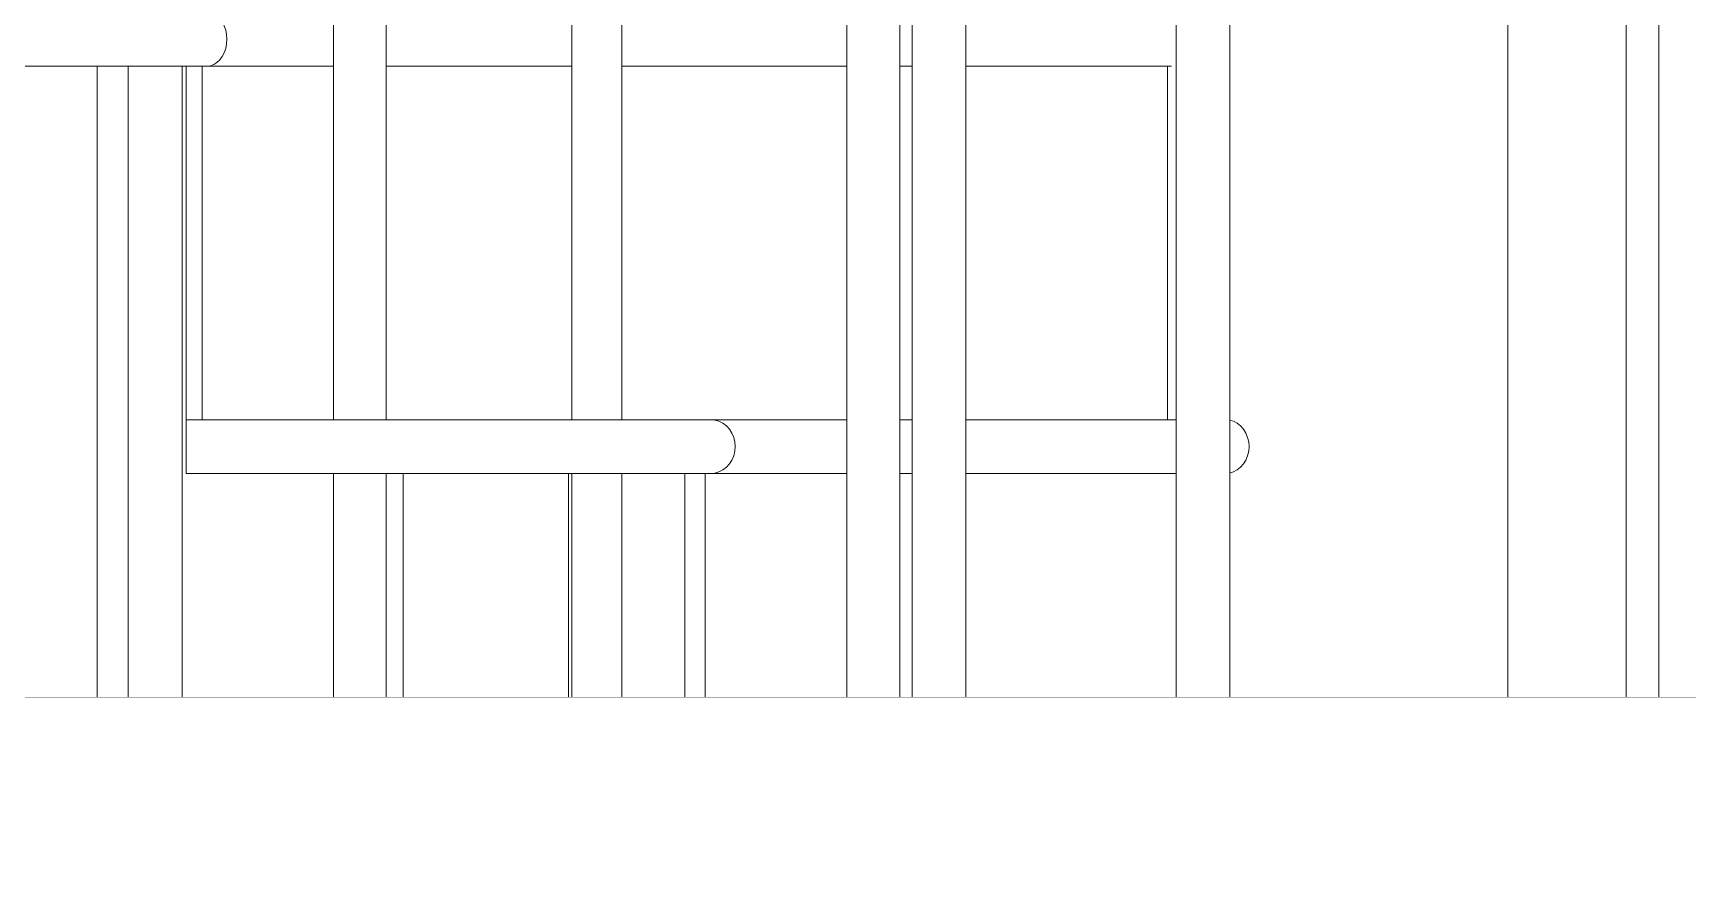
# Model space of a CAD drawing. Header units: millimetres. Extents: x -2171 to 1563, y -1758 to -1505.
# Drawn here: x -175.756 to -174.986, y -1733.574 to -1733.175 of the extents above; entities that cross this region are included whole.
import ezdxf

# ---------------------------------------------------------------- set-up
doc = ezdxf.new("R2010")
doc.units = ezdxf.units.MM
doc.linetypes.add('Wipeout_Contour', pattern=[1000, 0, -1000])
for name, color, linetype in [('Interior - Stair & Railing', 7, 'Continuous'), ('Structural - Bearing', 7, 'Continuous'), ('Structural - Stair & Railing', 7, 'Continuous')]:
    doc.layers.add(name, color=color, linetype=linetype)
doc.layers.add('Structural - Bearing_Pen_No__2', color=8, linetype='Continuous', lineweight=13)
doc.layers.add('Structural - Bearing_Pen_No__88', color=7, linetype='Continuous', lineweight=13)
doc.layers.add('Structural - Bearing_Pen_No__87', color=251, linetype='Continuous', lineweight=9, true_color=0x6a6a6a)
doc.layers.add('Structural - Stair & Railing_Pen_No__11', color=49, linetype='Continuous', lineweight=13, true_color=0x464646)

# ---------------------------------------------------------------- blocks, each defined once
blk = doc.blocks.new('Section Element_196_1')
at = {"color": 254, "linetype": 'Wipeout_Contour', "lineweight": 0, "ltscale": 121787.630279}
blk.add_wipeout([(-22470.54, 21020), (-22470.54, 20220), (-22328.59, 20220), (-22328.59, 21020)], dxfattribs=at).dxf.layer = 'Structural - Bearing'
at = {"color": 254, "linetype": 'Wipeout_Contour', "lineweight": 0, "ltscale": 120039.712212}
blk.add_wipeout([(-21724.4, 20220), (-21724.4, 21020), (-21879.45, 21020), (-21879.45, 20220)], dxfattribs=at).dxf.layer = 'Structural - Bearing'
at = {"layer": 'Structural - Bearing_Pen_No__87', "color": 251, "linetype": 'Continuous', "lineweight": 9, "true_color": 0x6a6a6a}
blk.add_line((-22607.43, 21020), (-22470.54, 21020), dxfattribs=at)
at = {"color": 254, "linetype": 'Wipeout_Contour', "lineweight": 0, "ltscale": 120487.901924}
blk.add_wipeout([(-22032.33, 20220), (-21879.45, 20220), (-21879.45, 21020), (-22032.33, 21020)], dxfattribs=at).dxf.layer = 'Structural - Bearing'
at = {"color": 254, "linetype": 'Wipeout_Contour', "lineweight": 0, "ltscale": 119587.808652}
blk.add_wipeout([(-21724.4, 21020), (-21724.4, 20220), (-21567.93, 20220), (-21567.93, 21020)], dxfattribs=at).dxf.layer = 'Structural - Bearing'
at = {"layer": 'Structural - Bearing_Pen_No__87', "color": 251, "linetype": 'Continuous', "lineweight": 9, "true_color": 0x6a6a6a}
for p, q in [((-21879.45, 21020), (-21724.4, 21020)), ((-21724.4, 21020), (-21567.93, 21020))]:
    blk.add_line(p, q, dxfattribs=at)
at = {"color": 254, "linetype": 'Wipeout_Contour', "lineweight": 0, "ltscale": 120930.115253}
blk.add_wipeout([(-22182.29, 20220), (-22032.33, 20220), (-22032.33, 21020), (-22182.29, 21020)], dxfattribs=at).dxf.layer = 'Structural - Bearing'
at = {"layer": 'Structural - Bearing_Pen_No__87', "color": 251, "linetype": 'Continuous', "lineweight": 9, "true_color": 0x6a6a6a}
blk.add_line((-22032.33, 21020), (-21879.45, 21020), dxfattribs=at)
at = {"color": 254, "linetype": 'Wipeout_Contour', "lineweight": 0, "ltscale": 121364.100559}
blk.add_wipeout([(-22328.59, 20220), (-22182.29, 20220), (-22182.29, 21020), (-22328.59, 21020)], dxfattribs=at).dxf.layer = 'Structural - Bearing'
at = {"layer": 'Structural - Bearing_Pen_No__87', "color": 251, "linetype": 'Continuous', "lineweight": 9, "true_color": 0x6a6a6a}
for p, q in [((-22470.54, 21020), (-22328.59, 21020)), ((-22328.59, 21020), (-22182.29, 21020)), ((-22182.29, 21020), (-22032.33, 21020))]:
    blk.add_line(p, q, dxfattribs=at)
blk = doc.blocks.new('Section Element_200_1')
at = {"color": 254, "linetype": 'Wipeout_Contour', "lineweight": 0, "ltscale": 152160.618531}
blk.add_wipeout([(-21727, 21870), (-21727, 21020), (-21724.4, 21020), (-21596.76, 21020), (-21596.76, 21870)], dxfattribs=at).dxf.layer = 'Interior - Stair & Railing'
at = {"color": 254, "linetype": 'Wipeout_Contour', "lineweight": 0, "ltscale": 122301.569814}
blk.add_wipeout([(-21727, 21870), (-21856.14, 21870), (-21856.14, 21020), (-21727, 21020)], dxfattribs=at).dxf.layer = 'Interior - Stair & Railing'
at = {"color": 254, "linetype": 'Wipeout_Contour', "lineweight": 0, "ltscale": 122668.067602}
blk.add_wipeout([(-21983.72, 21870), (-21983.72, 21020), (-21856.14, 21020), (-21856.14, 21870)], dxfattribs=at).dxf.layer = 'Interior - Stair & Railing'
at = {"color": 254, "linetype": 'Wipeout_Contour', "lineweight": 0, "ltscale": 153481.179183}
blk.add_wipeout([(-21983.72, 21870), (-22109.25, 21870), (-22109.25, 21020), (-22032.33, 21020), (-21983.72, 21020)], dxfattribs=at).dxf.layer = 'Interior - Stair & Railing'
at = {"color": 254, "linetype": 'Wipeout_Contour', "lineweight": 0, "ltscale": 153946.539932}
blk.add_wipeout([(-22109.25, 21870), (-22232.27, 21870), (-22232.27, 21020), (-22182.29, 21020), (-22109.25, 21020)], dxfattribs=at).dxf.layer = 'Interior - Stair & Railing'
at = {"color": 254, "linetype": 'Wipeout_Contour', "lineweight": 0, "ltscale": 154402.659278}
blk.add_wipeout([(-22232.27, 21870), (-22352.33, 21870), (-22352.33, 21020), (-22328.59, 21020), (-22232.27, 21020)], dxfattribs=at).dxf.layer = 'Interior - Stair & Railing'
at = {"color": 254, "linetype": 'Wipeout_Contour', "lineweight": 0, "ltscale": 124078.771807}
blk.add_wipeout([(-22352.33, 21870), (-22468.97, 21870), (-22468.97, 21020), (-22352.33, 21020)], dxfattribs=at).dxf.layer = 'Interior - Stair & Railing'
at = {"color": 254, "linetype": 'Wipeout_Contour', "lineweight": 0, "ltscale": 155180.280155}
blk.add_wipeout([(-22581.76, 21870), (-22581.76, 21020), (-22470.54, 21020), (-22468.97, 21020), (-22468.97, 21870)], dxfattribs=at).dxf.layer = 'Interior - Stair & Railing'
blk = doc.blocks.new('Section Element_315_1')
at = {"layer": 'Structural - Stair & Railing_Pen_No__11', "color": 49, "linetype": 'Continuous', "lineweight": 13, "true_color": 0x464646}
for p, q in [((-22158.06, 21123.89), (-22167.39, 21123.89)), ((-22167.39, 21123.89), (-22167.39, 21020)), ((-22158.06, 21020), (-22158.06, 21123.89)), ((-22158.06, 21123.89), (-22157.86, 21123.89))]:
    blk.add_line(p, q, dxfattribs=at)
blk = doc.blocks.new('Section Element_316_1')
at = {"layer": 'Structural - Stair & Railing_Pen_No__11', "color": 49, "linetype": 'Continuous', "lineweight": 13, "true_color": 0x464646}
for p, q in [((-22399.37, 21123.89), (-22399.37, 21148.89)), ((-22341.22, 21148.89), (-22391.59, 21148.89)), ((-22278.9, 21148.89), (-22341.22, 21148.89)), ((-22212.97, 21148.89), (-22278.9, 21148.89)), ((-22155.55, 21148.89), (-22212.97, 21148.89)), ((-22153.55, 21148.7), (-22155.55, 21148.89)), ((-22155.55, 21148.89), (-22092.05, 21148.89)), ((-22151.61, 21148.14), (-22153.55, 21148.7)), ((-22149.78, 21147.21), (-22151.61, 21148.14)), ((-22067.43, 21148.89), (-22061.69, 21148.89)), ((-22036.71, 21148.89), (-21938.97, 21148.89)), ((-21913.68, 21148.54), (-21912.35, 21148.14)), ((-21912.35, 21148.14), (-21910.6, 21147.21)), ((-22148.13, 21145.96), (-22149.78, 21147.21)), ((-22146.71, 21144.42), (-22148.13, 21145.96)), ((-22145.55, 21142.64), (-22146.71, 21144.42)), ((-22144.7, 21140.66), (-22145.55, 21142.64)), ((-22144.18, 21138.56), (-22144.7, 21140.66)), ((-21910.6, 21147.21), (-21909.02, 21145.96)), ((-21909.02, 21145.96), (-21907.65, 21144.42)), ((-21907.65, 21144.42), (-21906.55, 21142.64)), ((-21906.55, 21142.64), (-21905.73, 21140.66)), ((-21905.73, 21140.66), (-21905.23, 21138.56)), ((-22145.55, 21130.14), (-22144.7, 21132.11)), ((-22144.7, 21132.11), (-22144.18, 21134.22)), ((-22144.01, 21136.39), (-22144.18, 21138.56)), ((-22144.18, 21134.22), (-22144.01, 21136.39)), ((-21905.73, 21132.11), (-21906.55, 21130.14)), ((-21905.23, 21134.22), (-21905.73, 21132.11)), ((-21905.23, 21138.56), (-21905.06, 21136.39)), ((-21905.06, 21136.39), (-21905.23, 21134.22)), ((-22153.55, 21124.08), (-22151.61, 21124.64)), ((-22151.61, 21124.64), (-22149.78, 21125.56)), ((-22149.78, 21125.56), (-22148.13, 21126.81)), ((-22148.13, 21126.81), (-22146.71, 21128.35)), ((-22146.71, 21128.35), (-22145.55, 21130.14)), ((-21912.35, 21124.64), (-21913.68, 21124.24)), ((-21910.6, 21125.56), (-21912.35, 21124.64)), ((-21909.02, 21126.81), (-21910.6, 21125.56)), ((-21907.65, 21128.35), (-21909.02, 21126.81)), ((-21906.55, 21130.14), (-21907.65, 21128.35)), ((-22341.22, 21123.89), (-22399.37, 21123.89)), ((-22278.9, 21123.89), (-22341.22, 21123.89)), ((-22212.97, 21123.89), (-22278.9, 21123.89)), ((-22167.39, 21123.89), (-22212.97, 21123.89)), ((-22155.55, 21123.89), (-22157.86, 21123.89)), ((-22155.55, 21123.89), (-22153.55, 21124.08)), ((-22092.05, 21123.89), (-22155.55, 21123.89)), ((-22061.69, 21123.89), (-22067.43, 21123.89)), ((-21938.97, 21123.89), (-22036.71, 21123.89))]:
    blk.add_line(p, q, dxfattribs=at)
blk = doc.blocks.new('Section Element_317_1')
at = {"layer": 'Structural - Stair & Railing_Pen_No__11', "color": 49, "linetype": 'Continuous', "lineweight": 13, "true_color": 0x464646}
for p, q in [((-22391.85, 21313.33), (-22399.41, 21313.33)), ((-22399.41, 21313.33), (-22399.41, 21148.89)), ((-22391.85, 21148.89), (-22391.85, 21313.33)), ((-22391.85, 21313.33), (-22391.49, 21313.33)), ((-21942.97, 21148.89), (-21942.97, 21313.33)), ((-22399.41, 21148.89), (-22391.85, 21148.89)), ((-22391.85, 21148.89), (-22391.59, 21148.89))]:
    blk.add_line(p, q, dxfattribs=at)
blk = doc.blocks.new('Section Element_318_1')
at = {"layer": 'Structural - Stair & Railing_Pen_No__11', "color": 49, "linetype": 'Continuous', "lineweight": 13, "true_color": 0x464646}
for p, q in [((-22568.94, 21313.33), (-22568.94, 21338.33)), ((-22530.19, 21338.33), (-22563.75, 21338.33)), ((-22485.58, 21338.33), (-22530.19, 21338.33)), ((-22435.51, 21338.33), (-22485.58, 21338.33)), ((-22389.65, 21338.33), (-22435.51, 21338.33)), ((-22388.04, 21338.14), (-22389.65, 21338.33)), ((-22389.65, 21338.33), (-22330.88, 21338.33)), ((-22386.49, 21337.58), (-22388.04, 21338.14)), ((-22385.03, 21336.66), (-22386.49, 21337.58)), ((-22383.72, 21335.41), (-22385.03, 21336.66)), ((-22382.58, 21333.87), (-22383.72, 21335.41)), ((-22381.66, 21332.08), (-22382.58, 21333.87)), ((-22306.39, 21338.33), (-22220.06, 21338.33)), ((-22196.82, 21338.33), (-22092.05, 21338.33)), ((-22067.43, 21338.33), (-22061.69, 21338.33)), ((-22036.71, 21338.33), (-21941.08, 21338.33)), ((-22380.98, 21330.11), (-22381.66, 21332.08)), ((-22380.56, 21328), (-22380.98, 21330.11)), ((-22380.42, 21325.83), (-22380.56, 21328)), ((-22380.56, 21323.66), (-22380.42, 21325.83)), ((-22383.72, 21316.26), (-22382.58, 21317.8)), ((-22382.58, 21317.8), (-22381.66, 21319.58)), ((-22381.66, 21319.58), (-22380.98, 21321.56)), ((-22380.98, 21321.56), (-22380.56, 21323.66)), ((-22530.19, 21313.33), (-22568.94, 21313.33)), ((-22485.58, 21313.33), (-22530.19, 21313.33)), ((-22435.51, 21313.33), (-22485.58, 21313.33)), ((-22399.41, 21313.33), (-22435.51, 21313.33)), ((-22389.65, 21313.33), (-22391.49, 21313.33)), ((-22389.65, 21313.33), (-22388.04, 21313.52)), ((-22330.88, 21313.33), (-22389.65, 21313.33)), ((-22388.04, 21313.52), (-22386.49, 21314.09)), ((-22386.49, 21314.09), (-22385.03, 21315.01)), ((-22385.03, 21315.01), (-22383.72, 21316.26)), ((-22220.06, 21313.33), (-22306.39, 21313.33)), ((-22092.05, 21313.33), (-22196.82, 21313.33)), ((-22061.69, 21313.33), (-22067.43, 21313.33)), ((-21941.08, 21313.33), (-22036.71, 21313.33))]:
    blk.add_line(p, q, dxfattribs=at)
blk = doc.blocks.new('Section Element_336_1')
at = {"layer": 'Structural - Bearing_Pen_No__2', "color": 8, "linetype": 'Continuous', "lineweight": 13}
for p, q in [((-22092.05, 21020), (-22092.05, 23720)), ((-22067.43, 21020), (-22067.43, 23720))]:
    blk.add_line(p, q, dxfattribs=at)
blk = doc.blocks.new('Section Element_337_1')
at = {"layer": 'Structural - Bearing_Pen_No__2', "color": 8, "linetype": 'Continuous', "lineweight": 13}
for p, q in [((-22220.06, 21148.89), (-22220.06, 23720)), ((-22196.82, 21148.89), (-22196.82, 23720)), ((-22220.06, 21020), (-22220.06, 21123.89)), ((-22196.82, 21020), (-22196.82, 21123.89))]:
    blk.add_line(p, q, dxfattribs=at)
blk = doc.blocks.new('Section Element_338_1')
at = {"layer": 'Structural - Bearing_Pen_No__2', "color": 8, "linetype": 'Continuous', "lineweight": 13}
for p, q in [((-22330.88, 21148.89), (-22330.88, 23720)), ((-22306.39, 21148.89), (-22306.39, 23720)), ((-22330.88, 21020), (-22330.88, 21123.89)), ((-22306.39, 21020), (-22306.39, 21123.89))]:
    blk.add_line(p, q, dxfattribs=at)
blk = doc.blocks.new('Section Element_339_1')
at = {"layer": 'Structural - Bearing_Pen_No__2', "color": 8, "linetype": 'Continuous', "lineweight": 13}
for p, q in [((-22426.26, 21020), (-22426.26, 21313.33)), ((-22401.26, 21020), (-22401.26, 21313.33))]:
    blk.add_line(p, q, dxfattribs=at)
blk = doc.blocks.new('Section Element_345_1')
at = {"layer": 'Structural - Bearing_Pen_No__2', "color": 8, "linetype": 'Continuous', "lineweight": 13}
blk.add_line((-22440.73, 21020), (-22440.73, 21313.33), dxfattribs=at)
blk = doc.blocks.new('Section Element_346_1')
at = {"layer": 'Structural - Bearing_Pen_No__2', "color": 8, "linetype": 'Continuous', "lineweight": 13}
blk.add_line((-22298.47, 21020), (-22298.47, 21123.89), dxfattribs=at)
blk = doc.blocks.new('Section Element_347_1')
at = {"layer": 'Structural - Bearing_Pen_No__2', "color": 8, "linetype": 'Continuous', "lineweight": 13}
blk.add_line((-22221.57, 21020), (-22221.57, 21123.89), dxfattribs=at)
blk = doc.blocks.new('Section Element_349_1')
at = {"layer": 'Structural - Bearing_Pen_No__2', "color": 8, "linetype": 'Continuous', "lineweight": 13}
blk.add_line((-21729.77, 21020), (-21729.77, 22639.44), dxfattribs=at)
blk = doc.blocks.new('Section Element_368_1')
at = {"layer": 'Structural - Bearing_Pen_No__2', "color": 8, "linetype": 'Continuous', "lineweight": 13}
for p, q in [((-22061.69, 21020), (-22061.69, 23720)), ((-22036.71, 21020), (-22036.71, 23720))]:
    blk.add_line(p, q, dxfattribs=at)
blk = doc.blocks.new('Section Element_375_1')
at = {"layer": 'Structural - Bearing_Pen_No__2', "color": 8, "linetype": 'Continuous', "lineweight": 13}
blk.add_line((-21784.69, 21020), (-21784.69, 23397.22), dxfattribs=at)
blk = doc.blocks.new('Section Element_527_1')
at = {"layer": 'Structural - Bearing_Pen_No__2', "color": 8, "linetype": 'Continuous', "lineweight": 13}
for p, q in [((-21938.97, 21020), (-21938.97, 23720)), ((-21913.98, 21020), (-21913.98, 23720))]:
    blk.add_line(p, q, dxfattribs=at)
blk = doc.blocks.new('Section Element_589_1')
at = {"layer": 'Structural - Bearing_Pen_No__88', "color": 7, "linetype": 'Continuous', "lineweight": 13}
blk.add_line((-21714.55, 21020), (-21714.55, 23720), dxfattribs=at)

msp = doc.modelspace()

# ---------------------------------------------------------------- block references
at = {"layer": 'Structural - Bearing', "lineweight": 0, "xscale": 0.001, "yscale": 0.001, "zscale": 0.001}
msp.add_blockref('Section Element_196_1', (-153.28531, -1754.50411), dxfattribs=at)

# ---------------------------------------------------------------- next in the draw order: block references
at = {"layer": 'Interior - Stair & Railing', "lineweight": 0, "xscale": 0.001, "yscale": 0.001, "zscale": 0.001}
msp.add_blockref('Section Element_200_1', (-153.28531, -1754.50411), dxfattribs=at)

# ---------------------------------------------------------------- next in the draw order: block references
at = {"layer": 'Structural - Bearing', "lineweight": 0, "xscale": 0.001, "yscale": 0.001, "zscale": 0.001}
msp.add_blockref('Section Element_349_1', (-153.28531, -1754.50411), dxfattribs=at)
at = {"layer": 'Structural - Stair & Railing', "lineweight": 0, "xscale": 0.001, "yscale": 0.001, "zscale": 0.001}
for name in ['Section Element_318_1', 'Section Element_317_1', 'Section Element_316_1', 'Section Element_315_1']:
    msp.add_blockref(name, (-153.28531, -1754.50411), dxfattribs=at)

# ---------------------------------------------------------------- next in the draw order: block references
at = {"layer": 'Structural - Bearing', "lineweight": 0, "xscale": 0.001, "yscale": 0.001, "zscale": 0.001}
for name in ['Section Element_375_1', 'Section Element_339_1', 'Section Element_338_1', 'Section Element_337_1', 'Section Element_336_1', 'Section Element_368_1', 'Section Element_589_1']:
    msp.add_blockref(name, (-153.28531, -1754.50411), dxfattribs=at)

# ---------------------------------------------------------------- next in the draw order: block references
for name in ['Section Element_345_1', 'Section Element_346_1', 'Section Element_347_1', 'Section Element_527_1']:
    msp.add_blockref(name, (-153.28531, -1754.50411), dxfattribs=at)

doc.saveas('drawing.dxf')
